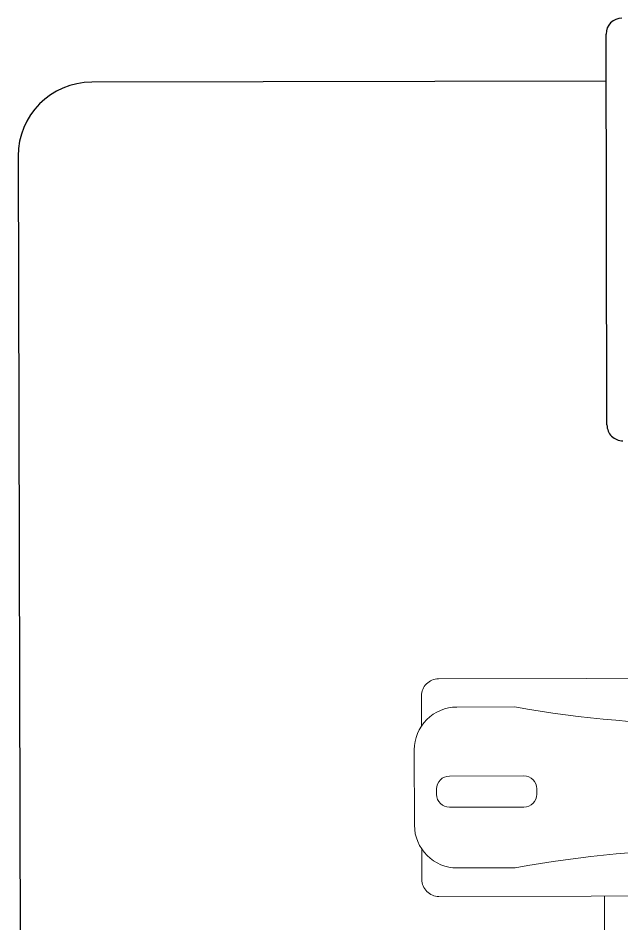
# Model space of a CAD drawing. Header units: inches. Extents: x 164.3 to 247.9, y 15.6 to 56.7.
# Drawn here: x 238.8939 to 239.1509, y 42.4597 to 42.8452 of the extents above; entities that cross this region are included whole.
import ezdxf

# ---------------------------------------------------------------- set-up
doc = ezdxf.new("R2010")
doc.units = ezdxf.units.IN
doc.header["$MEASUREMENT"] = 0
doc.layers.get('0').update_dxf_attribs({"lineweight": 0})
doc.layers.add('EQUI', color=3, linetype='Continuous', lineweight=0)

# ---------------------------------------------------------------- blocks, each defined once
blk = doc.blocks.new('IP PHONE')
at = {"layer": 'EQUI'}
for points in [[(-60.62, 91.66), (-65.03, 91.66, 0.414214), (-67.53, 89.16), (-67.53, 2.5, 0.414214), (-65.03, 0), (-54.51, 0)], [(-35.69, 0), (-35.69, 89.16, 0.414214), (-38.19, 91.66), (-42.62, 91.66)]]:
    blk.add_lwpolyline(points, format="xyb", dxfattribs=at)
for points in [[(-46.1, 92.72, -0.414214), (-39.86, 86.48), (-39.86, 77.98, 0.089443), (-39.86, 18.68), (-39.86, 13.5, -0.414214), (-46.1, 7.25), (-57.14, 7.25, -0.414214), (-63.39, 13.5), (-63.39, 18.68, 0.089443), (-63.39, 77.98), (-63.39, 86.48, -0.414214), (-57.14, 92.72)], [(-48.74, 87.59), (-48.74, 76.69, -0.414214), (-50.61, 74.81), (-51.41, 74.81, -0.414214), (-53.29, 76.69), (-53.29, 87.59, -0.414214), (-51.41, 89.47), (-50.61, 89.47, -0.414214)]]:
    blk.add_lwpolyline(points, format="xyb", close=True, dxfattribs=at)
blk.add_lwpolyline([(-24.22, 64.93), (-35.69, 64.93)], dxfattribs=at)

msp = doc.modelspace()

# ---------------------------------------------------------------- linework, layer by layer
at = {"color": 7, "linetype": 'ByBlock', "lineweight": -2}
for p, q in [((239.14439, 42.7577), (239.1442, 42.83844)), ((239.14425, 42.81845), (238.92525, 42.81792)), ((238.89394, 42.78646), (238.89504, 42.33281)), ((239.1446, 42.67203), (239.14439, 42.7577))]:
    msp.add_line(p, q, dxfattribs=at)
for centre, radius, start, end in [((239.15097, 42.83846), 0.00677, 90.1388, 180.1388), ((238.92533, 42.78653), 0.03139, 90.1388, 180.1388), ((239.15137, 42.67205), 0.00677, 180.1388, 270.1388)]:
    msp.add_arc(centre, radius, start, end, dxfattribs=at)

# ---------------------------------------------------------------- block references
at = {"color": 7, "xscale": -0.002909101709693036, "yscale": 0.002909101709693036, "zscale": 0.002909101709693036, "rotation": 90.12027692380252}
msp.add_blockref('IP PHONE', (239.33267, 42.36808), dxfattribs=at)

doc.saveas('drawing.dxf')
